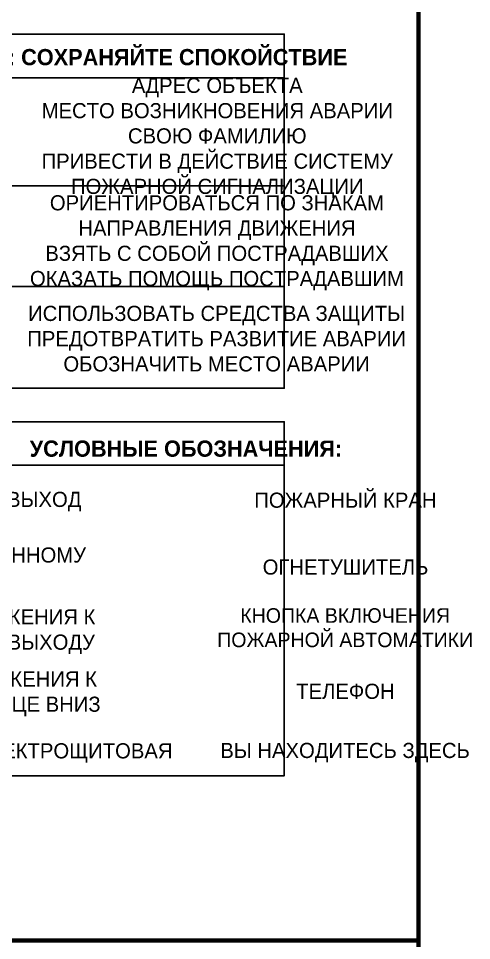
# Model space of a CAD drawing. Header units: millimetres. Extents: x 13810 to 67229, y 12374 to 21950.
# Drawn here: x 23041.8 to 23125.6, y 19873.2 to 20043.6 of the extents above; entities that cross this region are included whole.
import ezdxf

# ---------------------------------------------------------------- set-up
doc = ezdxf.new("R2010")
doc.units = ezdxf.units.MM
doc.styles.add('обычный', font='arial.ttf')

msp = doc.modelspace()

# ---------------------------------------------------------------- linework, layer by layer
at = {"color": 2, "lineweight": 100}
for points in [[(22515.78, 20268.18), (23115.78, 20268.18), (23115.78, 19873.18), (22515.78, 19873.18)], [(22515.78, 19873.18), (23115.78, 19873.18), (23115.78, 19478.18), (22515.78, 19478.18)]]:
    msp.add_lwpolyline(points, close=True, dxfattribs=at)
for points in [[(22947.17, 20032.69), (23090.94, 20032.69), (23090.94, 20040.74), (22947.17, 20040.74)], [(22947.17, 20032.69), (23090.94, 20032.69), (23090.94, 19975.29), (22947.17, 19975.29)], [(22947.17, 19961.04), (23090.94, 19961.04), (23090.94, 19969.1), (22947.17, 19969.1)], [(22947.17, 19961.04), (23090.94, 19961.04), (23090.94, 19903.65), (22947.17, 19903.65)]]:
    msp.add_lwpolyline(points, close=True)
for points in [[(23005.59, 20012.7), (22947.17, 20012.7), (23090.94, 20012.7)], [(23005.59, 19994.12), (22947.17, 19994.12), (23090.94, 19994.12)]]:
    msp.add_lwpolyline(points)

# ---------------------------------------------------------------- texts
at = {"lineweight": 0, "attachment_point": 5, "style": 'обычный'}
for s, insert, char_height, width in [('{\\fProxima Nova Rg|b1|i0|c204|p2;ДЕЙСТВИЯ ПРИ АВАРИИ: СОХРАНЯЙТЕ СПОКОЙСТВИЕ\\H1.6644x; }', (23046.12, 20036.06), 3, 175.1736), ('\\pi-8.4,l8.4,t8.4;{\\fProxima Nova Rg|b0|i0|c204|p2;АДРЕС ОБЪЕКТА\\PМЕСТО ВОЗНИКНОВЕНИЯ АВАРИИ\\PСВОЮ ФАМИЛИЮ\\PПРИВЕСТИ В ДЕЙСТВИЕ СИСТЕМУ \\PПОЖАРНОЙ СИГНАЛИЗАЦИИ}', (23078.56, 20021.53), 2.8, 126.6484), ('\\pi-8.4,l8.4,t8.4;{\\fProxima Nova Rg|b0|i0|c204|p2;ОРИЕНТИРОВАТЬСЯ ПО ЗНАКАМ \\PНАПРАВЛЕНИЯ ДВИЖЕНИЯ\\PВЗЯТЬ С СОБОЙ ПОСТРАДАВШИХ\\PОКАЗАТЬ ПОМОЩЬ ПОСТРАДАВШИМ}', (23078.5, 20002.16), 2.8, 126.6484), ('\\pi-8.4,l8.4,t8.4;{\\fProxima Nova Rg|b0|i0|c204|p2;ИСПОЛЬЗОВАТЬ СРЕДСТВА ЗАЩИТЫ \\PПРЕДОТВРАТИТЬ РАЗВИТИЕ АВАРИИ\\PОБОЗНАЧИТЬ МЕСТО АВАРИИ}', (23078.44, 19984.43), 2.8, 126.6484), ('{\\fProxima Nova Rg|b1|i0|c204|p2;УСЛОВНЫЕ ОБОЗНАЧЕНИЯ:\\H1.1997x; }', (23072.76, 19964.1), 3, 175.1736), ('\\pi-8.4,l8.4,t8.4;{\\fProxima Nova Rg|b0|i0|c204|p2;ЭВАКУАЦИОННЫЙ ВЫХОД\\H1.6404x; }', (23028.79, 19954.33), 2.8, 126.6484), ('\\pi-8.4,l8.4,t8.4;{\\fProxima Nova Rg|b0|i0|c204|p2;ПОЖАРНЫЙ КРАН\\H1.6404x; }', (23102.25, 19954.57), 2.8, 126.6484), ('\\pi-8.4,l8.4,t8.4;{\\fProxima Nova Rg|b0|i0|c204|p2;ПУТЬ К ЭВАКУАЦИОННОМУ \\PВЫХОДУ }', (23028.79, 19941.72), 2.8, 126.6484), ('\\pi-8.4,l8.4,t8.4;{\\fProxima Nova Rg|b0|i0|c204|p2;ОГНЕТУШИТЕЛЬ\\H1.1997x; }', (23102.27, 19942.21), 2.8, 126.6484), ('\\pi-8.4,l8.4,t8.4;{\\fProxima Nova Rg|b0|i0|c204|p2;НАПРАВЛЕНИЕ ДВИЖЕНИЯ К \\PЭВАКУАЦИОННОМУ ВЫХОДУ}', (23028.89, 19930.28), 2.8, 126.6484), ('\\pi-8.1,l8.1,t8.1;{\\fProxima Nova Rg|b0|i0|c204|p2;КНОПКА ВКЛЮЧЕНИЯ\\PПОЖАРНОЙ АВТОМАТИКИ}', (23102.21, 19931), 2.7, 126.6484), ('\\pi-8.4,l8.4,t8.4;{\\fProxima Nova Rg|b0|i0|c204|p2;НАПРАВЛЕНИЕ ДВИЖЕНИЯ К \\PВЫХОДУ ПО ЛЕСТНИЦЕ ВНИЗ}', (23029.18, 19918.8), 2.8, 126.6484), ('\\pi-8.4,l8.4,t8.4;{\\fProxima Nova Rg|b0|i0|c204|p2;ТЕЛЕФОН\\H1.1997x; }', (23102.25, 19919.24), 2.8, 126.6484), ('\\pi-8.4,l8.4,t8.4;{\\fProxima Nova Rg|b0|i0|c204|p2;ЭЛЕКТРОЩИТОВАЯ\\H1.1997x; }', (23051.97, 19907.85), 2.8, 126.6484), ('\\pi-8.4,l8.4,t8.4;{\\fProxima Nova Rg|b0|i0|c204|p2;ВЫ НАХОДИТЕСЬ ЗДЕСЬ\\H1.1997x; }', (23102.19, 19907.92), 2.8, 126.6484)]:
    msp.add_mtext(s, dxfattribs=dict(at, insert=insert, char_height=char_height, width=width))

doc.saveas('drawing.dxf')
